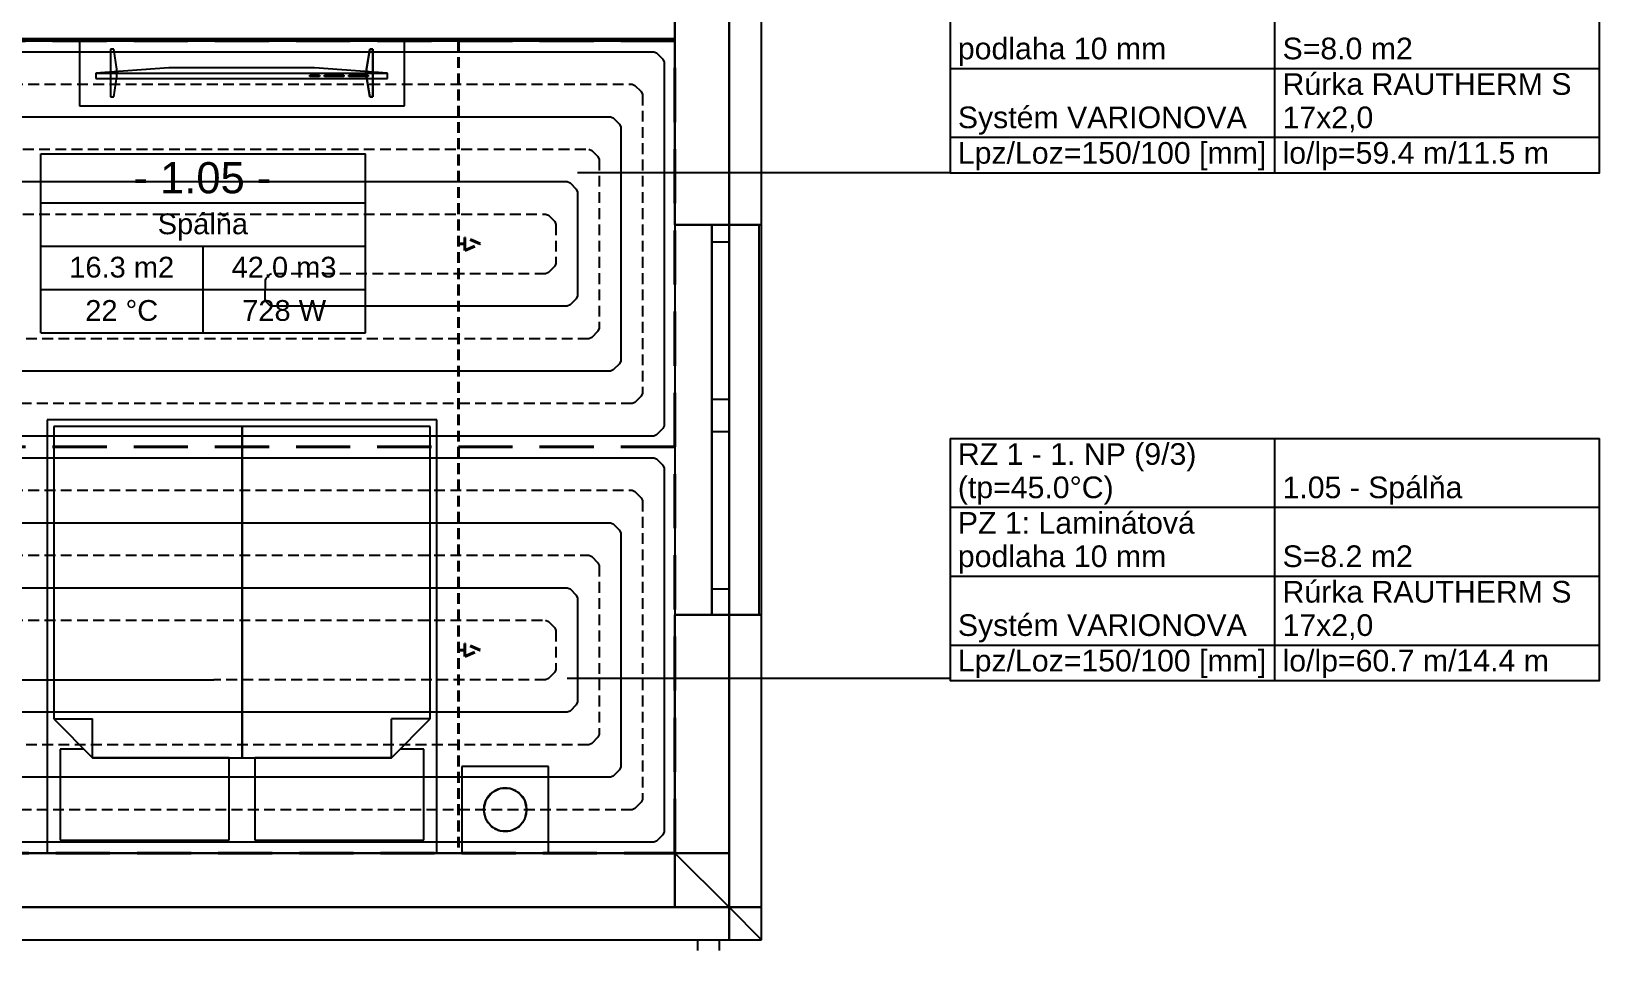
# Model space of a CAD drawing. Header units: millimetres. Extents: x 1046 to 79138, y -20101 to 54562.
# Drawn here: x 20626 to 27871, y 8181 to 12425 of the extents above; entities that cross this region are included whole.
import ezdxf

# ---------------------------------------------------------------- set-up
doc = ezdxf.new("R2010")
doc.units = ezdxf.units.MM
doc.linetypes.add('DASH', pattern=[75, 50, -25])
for name, color, linetype in [('1__NP___MIESTNOSTIUK', 7, 'Continuous'), ('DILATA_N___K_RY', 7, 'Continuous'), ('DXF_LAYER', 1, 'Continuous'), ('OKRAJOV__DILAT_CIA_PDL', 2, 'Continuous'), ('OKRAJOV__Z_NY_', 7, 'Continuous'), ('PODLAHOVKA', 7, 'Continuous'), ('TABU_KY', 7, 'Continuous')]:
    doc.layers.add(name, color=color, linetype=linetype)
doc.styles.add('ARIAL', font='arial.ttf')

msp = doc.modelspace()

# ---------------------------------------------------------------- linework, layer by layer
at = {"layer": '1__NP___MIESTNOSTIUK'}
for p, q in [((20669.3, 11633.6), (20669.3, 11859.6)), ((20669.3, 11859.6), (22169.3, 11859.6)), ((22169.3, 11633.6), (22169.3, 11859.6)), ((20669.3, 11433.6), (20669.3, 11633.6)), ((20669.3, 11633.6), (22169.3, 11633.6)), ((20669.3, 11633.6), (22169.3, 11633.6)), ((22169.3, 11433.6), (22169.3, 11633.6)), ((20669.3, 11233.6), (20669.3, 11433.6)), ((20669.3, 11433.6), (22169.3, 11433.6)), ((20669.3, 11433.6), (22169.3, 11433.6)), ((21419.3, 11233.6), (21419.3, 11433.6)), ((22169.3, 11233.6), (22169.3, 11433.6)), ((20669.3, 11033.6), (20669.3, 11233.6)), ((20669.3, 11233.6), (22169.3, 11233.6)), ((20669.3, 11233.6), (22169.3, 11233.6)), ((21419.3, 11033.6), (21419.3, 11233.6)), ((22169.3, 11033.6), (22169.3, 11233.6)), ((20669.3, 11033.6), (22169.3, 11033.6))]:
    msp.add_line(p, q, dxfattribs=at)
at = {"layer": 'DILATA_N___K_RY', "color": 116, "linetype": 'DASH', "lineweight": 40, "ltscale": 5, "true_color": 0x136734}
msp.add_line((23599.3, 10506.4), (19239.3, 10506.4), dxfattribs=at)
at = {"layer": 'DXF_LAYER', "color": 252, "linetype": 'Continuous'}
for p, q in [((23849.3, 8381.4), (23849.3, 15681.4)), ((23599.3, 12391.4), (23599.3, 12531.4)), ((23599.3, 12531.4), (23599.3, 11531.4)), ((23599.3, 12531.4), (23599.3, 11531.4)), ((23599.3, 12381.4), (23599.3, 12531.4)), ((23599.3, 12531.4), (23599.3, 12381.4)), ((23849.3, 12531.4), (23849.3, 11531.4)), ((23849.3, 11531.4), (23849.3, 12531.4)), ((23849.3, 11531.4), (23849.3, 12531.4)), ((23999.3, 11531.4), (23999.3, 12531.4)), ((23999.3, 11531.4), (23999.3, 12531.4)), ((19239.3, 12391.4), (23599.3, 12391.4)), ((23599.3, 12391.4), (19239.3, 12391.4)), ((23599.3, 11531.4), (23599.3, 12391.4)), ((19239.3, 12381.4), (23599.3, 12381.4)), ((19239.3, 12381.4), (23599.3, 12381.4)), ((22349.3, 12381.4), (20849.3, 12381.4)), ((20849.3, 12381.4), (20849.3, 12081.4)), ((22349.3, 12381.4), (20849.3, 12381.4)), ((20849.3, 12381.4), (20849.3, 12081.4)), ((21006.7, 12342.6), (20991.7, 12342.6)), ((20991.7, 12342.6), (20991.7, 12122.6)), ((21006.7, 12342.6), (20991.7, 12342.6)), ((20991.7, 12342.6), (20991.7, 12122.6)), ((21021.7, 12250.6), (21006.7, 12342.6)), ((21021.7, 12250.6), (21006.7, 12342.6)), ((22189.4, 12342.6), (22174.4, 12250.6)), ((22174.4, 12250.6), (22189.4, 12342.6)), ((22204.4, 12342.6), (22189.4, 12342.6)), ((22189.4, 12342.6), (22204.4, 12342.6)), ((22204.4, 12122.6), (22204.4, 12342.6)), ((22204.4, 12342.6), (22204.4, 12122.6)), ((22349.3, 12081.4), (22349.3, 12381.4)), ((22349.3, 12081.4), (22349.3, 12381.4)), ((21261.2, 12257.6), (20924.4, 12232.6)), ((21261.2, 12257.6), (20924.4, 12232.6)), ((21021.7, 12214.6), (21021.7, 12250.6)), ((21021.7, 12214.6), (21021.7, 12250.6)), ((21934.9, 12257.6), (21261.2, 12257.6)), ((21934.9, 12257.6), (21261.2, 12257.6)), ((22271.7, 12232.6), (21934.9, 12257.6)), ((22271.7, 12232.6), (21934.9, 12257.6)), ((22174.4, 12250.6), (22174.4, 12214.6)), ((22174.4, 12214.6), (22174.4, 12250.6)), ((20924.4, 12232.6), (20924.4, 12207.6)), ((20924.4, 12232.6), (20924.4, 12207.6)), ((20924.4, 12232.6), (22271.7, 12232.6)), ((20924.4, 12207.6), (22271.7, 12207.6)), ((20924.4, 12207.6), (22271.7, 12207.6)), ((21006.7, 12122.6), (21021.7, 12214.6)), ((21006.7, 12122.6), (21021.7, 12214.6)), ((21912.4, 12217.6), (21912.4, 12223.8)), ((21912.4, 12223.8), (21957.3, 12223.8)), ((21957.3, 12217.6), (21912.4, 12217.6)), ((21957.3, 12223.8), (21957.3, 12217.6)), ((21979.8, 12217.6), (21979.8, 12223.8)), ((21979.8, 12223.8), (22069.6, 12223.8)), ((22069.6, 12217.6), (21979.8, 12217.6)), ((22069.6, 12223.8), (22069.6, 12217.6)), ((22092.1, 12217.6), (22092.1, 12223.8)), ((22092.1, 12223.8), (22181.9, 12223.8)), ((22181.9, 12217.6), (22092.1, 12217.6)), ((22174.4, 12214.6), (22189.4, 12122.6)), ((22189.4, 12122.6), (22174.4, 12214.6)), ((22181.9, 12223.8), (22181.9, 12217.6)), ((22271.7, 12207.6), (22271.7, 12232.6)), ((22271.7, 12207.6), (22271.7, 12232.6)), ((20991.7, 12122.6), (21006.7, 12122.6)), ((20991.7, 12122.6), (21006.7, 12122.6)), ((22189.4, 12122.6), (22204.4, 12122.6)), ((22204.4, 12122.6), (22189.4, 12122.6)), ((20849.3, 12081.4), (22349.3, 12081.4)), ((20849.3, 12081.4), (22349.3, 12081.4)), ((23769.3, 11531.4), (23599.3, 11531.4)), ((23599.3, 11531.4), (23849.3, 11531.4)), ((23999.3, 11531.4), (23599.3, 11531.4)), ((23599.3, 11531.4), (23599.3, 9731.4)), ((23769.3, 11531.4), (23599.3, 11531.4)), ((23769.3, 11531.4), (23599.3, 11531.4)), ((23849.3, 11531.4), (23769.3, 11531.4)), ((23769.3, 11531.4), (23769.3, 9731.4)), ((23849.3, 11531.4), (23769.3, 11531.4)), ((23769.3, 11531.4), (23769.3, 9731.4)), ((23769.3, 9731.4), (23769.3, 11531.4)), ((23849.3, 11531.4), (23769.3, 11531.4)), ((23769.3, 11451.4), (23769.3, 11531.4)), ((23849.3, 11531.4), (23769.3, 11531.4)), ((23849.3, 11531.4), (23769.3, 11531.4)), ((23849.3, 9731.4), (23849.3, 11531.4)), ((23849.3, 9731.4), (23849.3, 11531.4)), ((23849.3, 11531.4), (23999.3, 11531.4)), ((23999.3, 11531.4), (23849.3, 11531.4)), ((23849.3, 11531.4), (23849.3, 11451.4)), ((23999.3, 11531.4), (23849.3, 11531.4)), ((23989.3, 9731.4), (23989.3, 11531.4)), ((23999.3, 9731.4), (23999.3, 11531.4)), ((23999.3, 9731.4), (23999.3, 11531.4)), ((23849.3, 11451.4), (23769.3, 11451.4)), ((23769.3, 10726.4), (23769.3, 11451.4)), ((23849.3, 11451.4), (23849.3, 10726.4)), ((23769.3, 10671.4), (23769.3, 10726.4)), ((23769.3, 10726.4), (23849.3, 10726.4)), ((23849.3, 10726.4), (23849.3, 10671.4)), ((23769.3, 10576.4), (23769.3, 10671.4)), ((23849.3, 10671.4), (23849.3, 10576.4)), ((22499.3, 10631.4), (20699.3, 10631.4)), ((20699.3, 10631.4), (20699.3, 8631.4)), ((22499.3, 10631.4), (20699.3, 10631.4)), ((20699.3, 10631.4), (20699.3, 8631.4)), ((21599.3, 10601.4), (20729.3, 10601.4)), ((20729.3, 10601.4), (20729.3, 9251.4)), ((21599.3, 10601.4), (20729.3, 10601.4)), ((20729.3, 10601.4), (20729.3, 9251.4)), ((21599.3, 9071.4), (21599.3, 10601.4)), ((21599.3, 10601.4), (21599.3, 9071.4)), ((22469.3, 10601.4), (21599.3, 10601.4)), ((22469.3, 10601.4), (21599.3, 10601.4)), ((22469.3, 9251.4), (22469.3, 10601.4)), ((22469.3, 9251.4), (22469.3, 10601.4)), ((22499.3, 8631.4), (22499.3, 10631.4)), ((22499.3, 8631.4), (22499.3, 10631.4)), ((23849.3, 10576.4), (23769.3, 10576.4)), ((23769.3, 9851.4), (23769.3, 10576.4)), ((23849.3, 10576.4), (23849.3, 9851.4)), ((23769.3, 9731.4), (23769.3, 9851.4)), ((23769.3, 9851.4), (23849.3, 9851.4)), ((23849.3, 9851.4), (23849.3, 9731.4)), ((23599.3, 8631.4), (23599.3, 9731.4)), ((23599.3, 9731.4), (23769.3, 9731.4)), ((23849.3, 9731.4), (23599.3, 9731.4)), ((23599.3, 9731.4), (23599.3, 8631.4)), ((23599.3, 9731.4), (23999.3, 9731.4)), ((23769.3, 9731.4), (23599.3, 9731.4)), ((23599.3, 9731.4), (23599.3, 8631.4)), ((23769.3, 9731.4), (23599.3, 9731.4)), ((23769.3, 9731.4), (23849.3, 9731.4)), ((23769.3, 9731.4), (23849.3, 9731.4)), ((23849.3, 9731.4), (23769.3, 9731.4)), ((23849.3, 9731.4), (23769.3, 9731.4)), ((23849.3, 9731.4), (23769.3, 9731.4)), ((23849.3, 9731.4), (23849.3, 8381.4)), ((23999.3, 9731.4), (23849.3, 9731.4)), ((23849.3, 8631.4), (23849.3, 9731.4)), ((23849.3, 8631.4), (23849.3, 9731.4)), ((23999.3, 9731.4), (23849.3, 9731.4)), ((23999.3, 9731.4), (23849.3, 9731.4)), ((23999.3, 8381.4), (23999.3, 9731.4)), ((23999.3, 8381.4), (23999.3, 9731.4)), ((20729.3, 9251.4), (20909.3, 9071.4)), ((20729.3, 9251.4), (20909.3, 9071.4)), ((20729.3, 9251.4), (20909.3, 9251.4)), ((20909.3, 9071.4), (20909.3, 9251.4)), ((22289.3, 9071.4), (22469.3, 9251.4)), ((22289.3, 9071.4), (22469.3, 9251.4)), ((22469.3, 9251.4), (22289.3, 9251.4)), ((22289.3, 9071.4), (22289.3, 9251.4)), ((20869.3, 9111.4), (20759.3, 9111.4)), ((20759.3, 9111.4), (20759.3, 8691.4)), ((20869.3, 9111.4), (20759.3, 9111.4)), ((20759.3, 9111.4), (20759.3, 8691.4)), ((20909.3, 9071.4), (20869.3, 9111.4)), ((20909.3, 9071.4), (20869.3, 9111.4)), ((21539.3, 9071.4), (20909.3, 9071.4)), ((21539.3, 9071.4), (20909.3, 9071.4)), ((20909.3, 9071.4), (21599.3, 9071.4)), ((20909.3, 9071.4), (21599.3, 9071.4)), ((21539.3, 8691.4), (21539.3, 9071.4)), ((21539.3, 8691.4), (21539.3, 9071.4)), ((21599.3, 9071.4), (22289.3, 9071.4)), ((21599.3, 9071.4), (22289.3, 9071.4)), ((21659.3, 9071.4), (21659.3, 8691.4)), ((22289.3, 9071.4), (21659.3, 9071.4)), ((21659.3, 9071.4), (21659.3, 8691.4)), ((22289.3, 9071.4), (21659.3, 9071.4)), ((22329.3, 9111.4), (22289.3, 9071.4)), ((22329.3, 9111.4), (22289.3, 9071.4)), ((22439.3, 9111.4), (22329.3, 9111.4)), ((22439.3, 9111.4), (22329.3, 9111.4)), ((22439.3, 8691.4), (22439.3, 9111.4)), ((22439.3, 8691.4), (22439.3, 9111.4)), ((23015.6, 9031.4), (22615.6, 9031.4)), ((22615.6, 9031.4), (22615.6, 8631.4)), ((23015.6, 9031.4), (22615.6, 9031.4)), ((22615.6, 9031.4), (22615.6, 8631.4)), ((23015.6, 8631.4), (23015.6, 9031.4)), ((23015.6, 8631.4), (23015.6, 9031.4)), ((22793.3, 8928.9), (22753.2, 8909.6)), ((22837.8, 8928.9), (22793.3, 8928.9)), ((22877.9, 8909.6), (22837.8, 8928.9)), ((22725.5, 8874.8), (22715.6, 8831.4)), ((22753.2, 8909.6), (22725.5, 8874.8)), ((22905.7, 8874.8), (22877.9, 8909.6)), ((22915.6, 8831.4), (22905.7, 8874.8)), ((22715.6, 8831.4), (22715.6, 8831.4)), ((22715.6, 8831.4), (22725.5, 8788)), ((22715.6, 8831.4), (22715.6, 8831.4)), ((22725.5, 8788), (22753.2, 8753.2)), ((22877.9, 8753.2), (22905.7, 8788)), ((22905.7, 8788), (22915.6, 8831.4)), ((22915.6, 8831.4), (22915.6, 8831.4)), ((22915.6, 8831.4), (22915.6, 8831.4)), ((22753.2, 8753.2), (22793.3, 8733.9)), ((22793.3, 8733.9), (22837.8, 8733.9)), ((22837.8, 8733.9), (22877.9, 8753.2)), ((23599.3, 8631.4), (18229.3, 8631.4)), ((23599.3, 8631.4), (18229.3, 8631.4)), ((19239.3, 8631.4), (23599.3, 8631.4)), ((20699.3, 8631.4), (22499.3, 8631.4)), ((20699.3, 8631.4), (22499.3, 8631.4)), ((20759.3, 8691.4), (21539.3, 8691.4)), ((20759.3, 8691.4), (21539.3, 8691.4)), ((21659.3, 8691.4), (22439.3, 8691.4)), ((21659.3, 8691.4), (22439.3, 8691.4)), ((22615.6, 8631.4), (23015.6, 8631.4)), ((22615.6, 8631.4), (23015.6, 8631.4)), ((23599.3, 8631.4), (23849.3, 8381.4)), ((23849.3, 8631.4), (23599.3, 8631.4)), ((23599.3, 8381.4), (23599.3, 8631.4)), ((23849.3, 8381.4), (23599.3, 8631.4)), ((23599.3, 8631.4), (23599.3, 8381.4)), ((23599.3, 8631.4), (23849.3, 8631.4)), ((23849.3, 8381.4), (23849.3, 8631.4)), ((23849.3, 8381.4), (23849.3, 8631.4)), ((23849.3, 8381.4), (23849.3, 8631.4)), ((10449.3, 8381.4), (23849.3, 8381.4)), ((23849.3, 8381.4), (18229.3, 8381.4)), ((18229.3, 8381.4), (23599.3, 8381.4)), ((18229.3, 8381.4), (23599.3, 8381.4)), ((23599.3, 8381.4), (23849.3, 8381.4)), ((23599.3, 8381.4), (23849.3, 8381.4)), ((23999.3, 8381.4), (23849.3, 8381.4)), ((23849.3, 8381.4), (23999.3, 8231.4)), ((23849.3, 8231.4), (23849.3, 8381.4)), ((23849.3, 8381.4), (23849.3, 8231.4)), ((23999.3, 8231.4), (23849.3, 8381.4)), ((23849.3, 8381.4), (23999.3, 8381.4)), ((23999.3, 8231.4), (23999.3, 8381.4)), ((23999.3, 8231.4), (23999.3, 8381.4)), ((18229.3, 8231.4), (23849.3, 8231.4)), ((18229.3, 8231.4), (23999.3, 8231.4)), ((23704.7, 8181), (23704.7, 8231.4)), ((23804.7, 8181), (23804.7, 8231.4)), ((23849.3, 8231.4), (23999.3, 8231.4))]:
    msp.add_line(p, q, dxfattribs=at)
for points in [[(22915.6, 8831.4), (22913.4, 8852.4), (22913.4, 8852.4), (22906.8, 8872.4), (22896.2, 8890.6), (22882, 8906.2), (22864.9, 8918.4), (22845.5, 8926.8), (22824.9, 8931), (22803.8, 8930.7), (22783.3, 8926), (22764.1, 8917.2), (22747.3, 8904.5), (22733.5, 8888.5), (22723.4, 8870.1), (22717.3, 8849.9), (22715.6, 8831.4)], [(22715.6, 8831.4), (22717.8, 8810.4), (22717.8, 8810.4), (22724.4, 8790.4), (22735, 8772.2), (22749.2, 8756.6), (22766.3, 8744.4), (22785.6, 8736), (22806.3, 8731.8), (22827.4, 8732.1), (22847.9, 8736.8), (22867, 8745.6), (22883.8, 8758.3), (22897.6, 8774.3), (22907.8, 8792.7), (22913.9, 8812.9), (22915.6, 8831.4)]]:
    msp.add_lwpolyline(points, dxfattribs=at)
at = {"layer": 'OKRAJOV__DILAT_CIA_PDL', "color": 116, "linetype": 'DASH', "lineweight": 40, "ltscale": 5, "true_color": 0x136734}
msp.add_lwpolyline([(19239.3, 12381.4), (19239.3, 8631.4), (23599.3, 8631.4), (23599.3, 12381.4), (19239.3, 12381.4)], dxfattribs=at)
at = {"layer": 'OKRAJOV__Z_NY_', "color": 3, "linetype": 'DASH', "lineweight": 40}
for p, q in [((22599.3, 12381.4), (22599.3, 10506.4)), ((22599.3, 10506.4), (22599.3, 8631.4))]:
    msp.add_line(p, q, dxfattribs=at)
for points in [[(22599.3, 11443.9), (22629.3, 11443.9), (22629.3, 11413.9), (22699.3, 11443.9), (22629.3, 11473.9), (22629.3, 11443.9)], [(22599.3, 9568.9), (22629.3, 9568.9), (22629.3, 9538.9), (22699.3, 9568.9), (22629.3, 9598.9), (22629.3, 9568.9)]]:
    msp.add_lwpolyline(points, dxfattribs=at)
at = {"layer": 'PODLAHOVKA', "color": 12}
for points in [[(19337.1, 12331.4), (23501.5, 12331.4), (23514.8, 12325.9), (23543.8, 12296.9), (23549.3, 12283.6), (23549.3, 10604.2), (23543.8, 10590.9), (23514.8, 10561.9), (23501.5, 10556.4), (19537.1, 10556.4)], [(19637.1, 12031.4), (23301.5, 12031.4), (23314.8, 12025.9), (23343.8, 11996.9), (23349.3, 11983.6), (23349.3, 10904.2), (23343.8, 10890.9), (23314.8, 10861.9), (23301.5, 10856.4), (19837.1, 10856.4)], [(20137.1, 11731.4), (23101.5, 11731.4), (23114.8, 11725.9), (23143.8, 11696.9), (23149.3, 11683.6), (23149.3, 11204.2), (23143.8, 11190.9), (23114.8, 11161.9), (23101.5, 11156.4), (21736.1, 11156.4), (21727.7, 11159.9), (21709.6, 11177.9), (21706.2, 11186.3), (21706.2, 11231.4)], [(19439.3, 10456.4), (23501.5, 10456.4), (23514.8, 10450.9), (23543.8, 10421.9), (23549.3, 10408.6), (23549.3, 8729.2), (23543.8, 8715.9), (23514.8, 8686.9), (23501.5, 8681.4), (19337.1, 8681.4)], [(19337.1, 10156.4), (23301.5, 10156.4), (23314.8, 10150.9), (23343.8, 10121.9), (23349.3, 10108.6), (23349.3, 9029.2), (23343.8, 9015.9), (23314.8, 8986.9), (23301.5, 8981.4), (19637.1, 8981.4)], [(19637.1, 9856.4), (23101.5, 9856.4), (23114.8, 9850.9), (23143.8, 9821.9), (23149.3, 9808.6), (23149.3, 9329.2), (23143.8, 9315.9), (23114.8, 9286.9), (23101.5, 9281.4), (19937.1, 9281.4)], [(19937.1, 9431.4), (21469.3, 9431.4)]]:
    msp.add_lwpolyline(points, dxfattribs=at)
at = {"layer": 'PODLAHOVKA', "color": 172, "linetype": 'DASH'}
for points in [[(19487.1, 12181.4), (23401.5, 12181.4), (23414.8, 12175.9), (23443.8, 12146.9), (23449.3, 12133.6), (23449.3, 10754.2), (23443.8, 10740.9), (23414.8, 10711.9), (23401.5, 10706.4), (19687.1, 10706.4)], [(19987.1, 11881.4), (23201.5, 11881.4), (23214.8, 11875.9), (23243.8, 11846.9), (23249.3, 11833.6), (23249.3, 11054.2), (23243.8, 11040.9), (23214.8, 11011.9), (23201.5, 11006.4), (19987.1, 11006.4)], [(20287.1, 11581.4), (23001.5, 11581.4), (23014.8, 11575.9), (23043.8, 11546.9), (23049.3, 11533.6), (23049.3, 11354.2), (23043.8, 11340.9), (23014.8, 11311.9), (23001.5, 11306.4), (21736.1, 11306.4), (21727.7, 11302.9), (21709.6, 11284.9), (21706.2, 11276.5), (21706.2, 11231.4)], [(19337.1, 10306.4), (23401.5, 10306.4), (23414.8, 10300.9), (23443.8, 10271.9), (23449.3, 10258.6), (23449.3, 8879.2), (23443.8, 8865.9), (23414.8, 8836.9), (23401.5, 8831.4), (19487.1, 8831.4)], [(19487.1, 10006.4), (23201.5, 10006.4), (23214.8, 10000.9), (23243.8, 9971.9), (23249.3, 9958.6), (23249.3, 9179.2), (23243.8, 9165.9), (23214.8, 9136.9), (23201.5, 9131.4), (19787.1, 9131.4)], [(19787.1, 9706.4), (23001.5, 9706.4), (23014.8, 9700.9), (23043.8, 9671.9), (23049.3, 9658.6), (23049.3, 9479.2), (23043.8, 9465.9), (23014.8, 9436.9), (23001.5, 9431.4), (21469.3, 9431.4)]]:
    msp.add_lwpolyline(points, dxfattribs=at)
at = {"layer": 'TABU_KY', "color": 5}
for p, q in [((26371.5, 12254.2), (26371.5, 12572.2)), ((24871.5, 12254.2), (27871.5, 12254.2)), ((26371.5, 11936.2), (26371.5, 12254.2)), ((24871.5, 11936.2), (27871.5, 11936.2)), ((26371.5, 11772.2), (26371.5, 11936.2)), ((24871.5, 11772.2), (23149.3, 11772.2)), ((24871.5, 10545.9), (27871.5, 10545.9)), ((26371.5, 10227.9), (26371.5, 10545.9)), ((24871.5, 10227.9), (27871.5, 10227.9)), ((26371.5, 9909.9), (26371.5, 10227.9)), ((24871.5, 9909.9), (27871.5, 9909.9)), ((26371.5, 9591.9), (26371.5, 9909.9)), ((24871.5, 9591.9), (27871.5, 9591.9)), ((26371.5, 9427.9), (26371.5, 9591.9)), ((24871.5, 9437.9), (23101.5, 9437.9))]:
    msp.add_line(p, q, dxfattribs=at)
for points in [[(24871.5, 12890.2), (24871.5, 11772.2), (27871.5, 11772.2), (27871.5, 12890.2)], [(24871.5, 10545.9), (24871.5, 9427.9), (27871.5, 9427.9), (27871.5, 10545.9)]]:
    msp.add_lwpolyline(points, dxfattribs=at)

# ---------------------------------------------------------------- texts
at = {"layer": '1__NP___MIESTNOSTIUK', "style": 'ARIAL'}
for s, height, p in [('- 1.05 -', 143.99, (21097.8, 11677.6)), ('Spálňa', 95.99, (21209.8, 11488.6)), ('16.3 m2', 95.99, (20801.3, 11288.6)), ('42.0 m3', 95.99, (21551.3, 11288.6)), ('22 °C', 95.99, (20875.3, 11088.6)), ('728 W', 95.99, (21600.3, 11088.6))]:
    msp.add_text(s, height=height, dxfattribs=at).set_placement(p)
at = {"layer": 'TABU_KY', "color": 160, "style": 'ARIAL'}
for s, p in [('podlaha 10 mm', (24906.5, 12296.2)), ('S=8.0 m2', (26406.5, 12296.2)), ('Rúrka RAUTHERM S', (26406.5, 12132.2)), ('Systém VARIONOVA', (24906.5, 11978.2)), ('17x2,0', (26406.5, 11978.2)), ('Lpz/Loz=150/100 [mm]', (24906.5, 11814.2)), ('lo/lp=59.4 m/11.5 m', (26406.5, 11814.2)), ('RZ 1 - 1. NP (9/3) ', (24906.5, 10423.9)), ('(tp=45.0°C)', (24906.5, 10269.9)), ('1.05 - Spálňa', (26406.5, 10269.9)), ('PZ 1: Laminátová', (24906.5, 10105.9)), ('podlaha 10 mm', (24906.5, 9951.9)), ('S=8.2 m2', (26406.5, 9951.9)), ('Rúrka RAUTHERM S', (26406.5, 9787.9)), ('Systém VARIONOVA', (24906.5, 9633.9)), ('17x2,0', (26406.5, 9633.9)), ('Lpz/Loz=150/100 [mm]', (24906.5, 9469.9)), ('lo/lp=60.7 m/14.4 m', (26406.5, 9469.9))]:
    msp.add_text(s, height=100, dxfattribs=at).set_placement(p)

doc.saveas('drawing.dxf')
